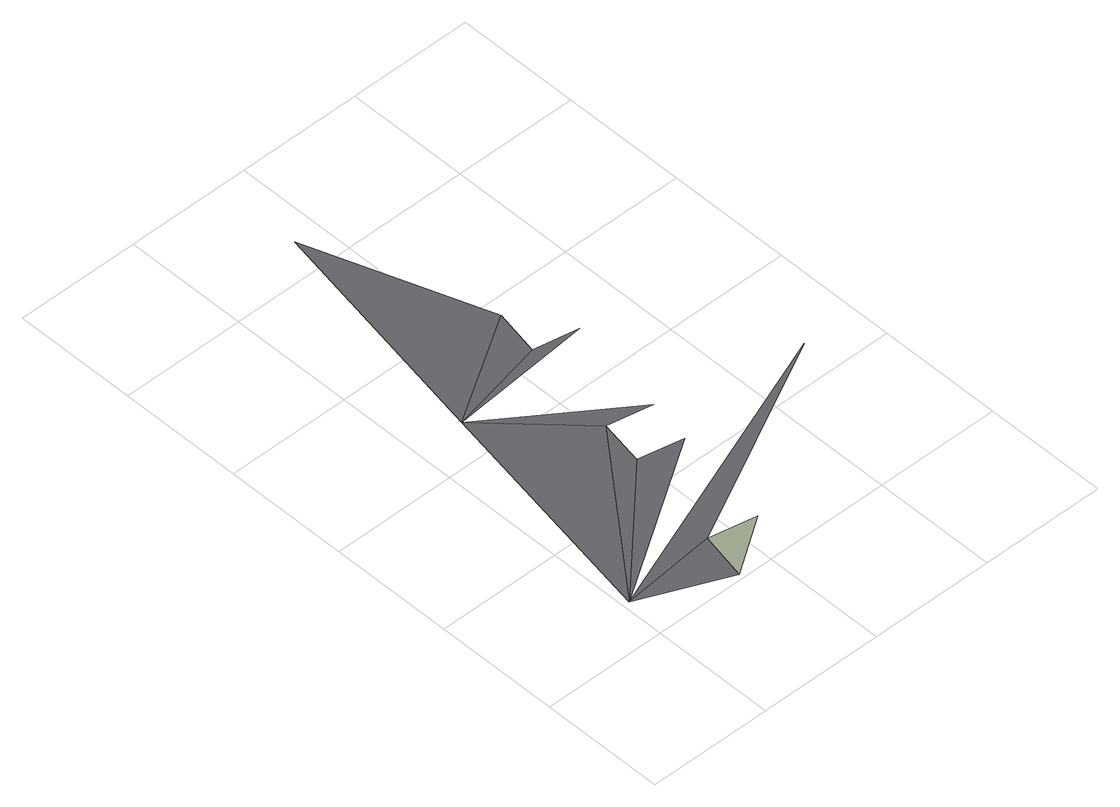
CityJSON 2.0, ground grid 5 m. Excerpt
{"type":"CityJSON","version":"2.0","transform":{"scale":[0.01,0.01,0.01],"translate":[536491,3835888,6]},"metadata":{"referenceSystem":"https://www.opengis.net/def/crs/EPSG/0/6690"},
"CityObjects":{
"road1":{"type":"Road","attributes":{"RoadStructureAttribute.sectionType":"1"},"geometry":[{"type":"MultiSurface","lod":"3","boundaries":[[[0,1,2]],[[3,4,1]],[[5,0,2]],[[3,1,6]],[[6,1,7]],[[8,1,0]],[[9,4,3]],[[10,4,11]],[[12,4,10]],[[11,4,13]]],"semantics":{"surfaces":[{"type":"TrafficArea","function":"2000"},{"type":"AuxiliaryTrafficArea","function":"5000"}],"values":[0,0,1,0,0,0,0,0,0,0]}}]}
},
"vertices":[
[416,214,2],[27,174,3],[377,19,2],[538,822,1],[207,1158,1],[607,175,2],[501,638,2],[683,601,2],[1272,652,1],[720,786,1],[643,1429,2],[606,1244,1],[388,2141,5],[788,1208,1]
]}
